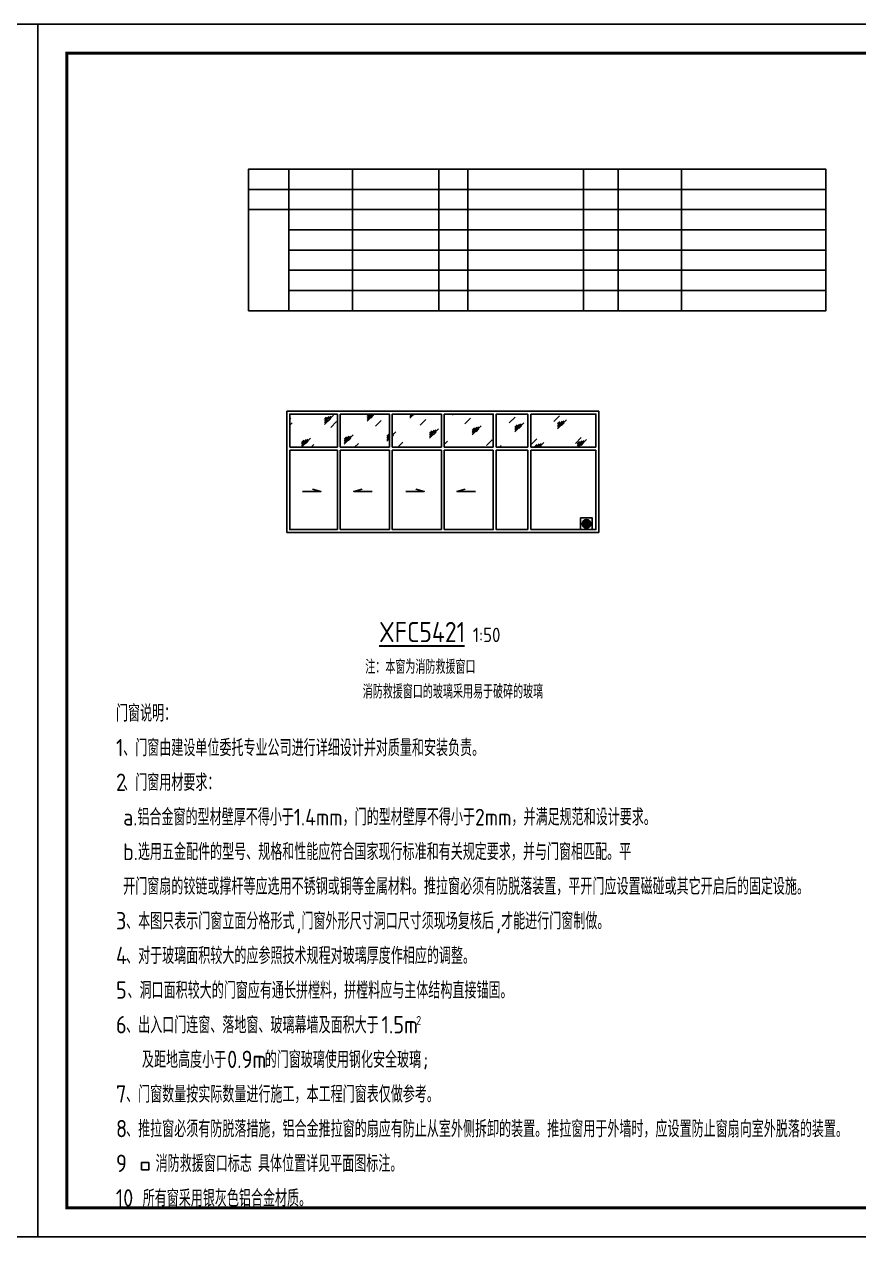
# Model space of a CAD drawing. Extents: x 39560 to 217760, y -140239 to 277665.
# Drawn here: x 157885 to 186784, y -140239 to -98239 of the extents above; entities that cross this region are included whole.
import ezdxf

# ---------------------------------------------------------------- set-up
doc = ezdxf.new("R2010")
doc.units = 0
doc.header["$LTSCALE"] = 1000
doc.header["$MEASUREMENT"] = 0
for name, color, linetype in [('DIM_SYMB', 3, 'Continuous'), ('PUB_HATCH', 8, 'Continuous'), ('PUB_TAB', 7, 'Continuous'), ('PUB_TEXT', 7, 'Continuous'), ('PUB_TITLE', 4, 'Continuous'), ('WINDOW', 4, 'Continuous'), ('WINDOW_TEXT', 7, 'Continuous')]:
    doc.layers.add(name, color=color, linetype=linetype)
doc.styles.get("Standard").update_dxf_attribs({"font": 'gbenor.shx', "bigfont": 'gbcbig.shx'})

# ---------------------------------------------------------------- blocks, each defined once
blk = doc.blocks.new('EWQEQWEQEQWEQWEQWEQE')
at = {"layer": 'PUB_HATCH'}
h = blk.add_hatch(dxfattribs=at)
h.set_pattern_fill('玻璃1', color=256, scale=70, style=0)
h.set_pattern_definition([(45, (429.3, 1553), (-342.92, 342.92), [156.8, -403.2]), (45, (496.5, 1581), (-342.92, 342.92), [67.2, -492.8]), (45, (429.3, 1581), (-342.92, 342.92), [112, -448]), (45, (462.9, 1553), (376.18, -376.18), [140, -420]), (45, (429.3, 1525), (-342.92, 342.92), [224, -336]), (45, (429.3, 1609), (-342.92, 342.92), [56, -504])])
h.paths.add_polyline_path([(1254, 2050), (429, 2050), (429, 1475), (1254, 1475)])
h.paths.add_polyline_path([(1304, 1475), (2154, 1475), (2154, 2050), (1304, 2050)])
h.paths.add_polyline_path([(3054, 1475), (3054, 2050), (2204, 2050), (2204, 1475)])
h.paths.add_polyline_path([(3954, 1475), (3954, 2050), (3104, 2050), (3104, 1475)])
h.paths.add_polyline_path([(4554, 2050), (4004, 2050), (4004, 1475), (4554, 1475)])
h.paths.add_polyline_path([(5729, 1475), (5729, 2050), (4604, 2050), (4604, 1475)])
at = {"layer": 'WINDOW'}
h = blk.add_hatch(color=1, dxfattribs=at)
edge = h.paths.add_edge_path()
edge.add_arc((5566, 150), 75, 0, 360)
at = {"color": 1}
blk.add_lwpolyline([(5466, 250), (5666, 250), (5666, 50), (5466, 50)], close=True, dxfattribs=at)
at = {"layer": 'PUB_HATCH'}
for points in [[(825, 749), (970, 711), (649, 711)], [(1681, 749), (1536, 711), (1857, 711)], [(2613, 749), (2757, 711), (2437, 711)], [(3469, 749), (3324, 711), (3645, 711)]]:
    blk.add_lwpolyline(points, dxfattribs=at)
blk.add_lwpolyline([(5466, 250), (5666, 250), (5666, 50), (5466, 50)], close=True, dxfattribs=at)
at = {"layer": 'WINDOW'}
for p, q in [((1254, 2050), (1254, 1475)), ((1304, 2050), (1304, 1475)), ((3054, 2050), (3054, 1475)), ((3104, 2050), (3104, 1475)), ((4554, 2050), (4554, 1475)), ((4604, 2050), (4604, 1475)), ((1254, 1475), (429, 1475)), ((2154, 1475), (1304, 1475)), ((3054, 1475), (2204, 1475)), ((3954, 1475), (3104, 1475)), ((4004, 1475), (4554, 1475)), ((4604, 1475), (5729, 1475)), ((1254, 1425), (429, 1425)), ((1254, 1425), (1254, 50)), ((2154, 1425), (1304, 1425)), ((1304, 1425), (1304, 50)), ((3054, 1425), (2204, 1425)), ((3054, 1425), (3054, 50)), ((3954, 1425), (3104, 1425)), ((3104, 1425), (3104, 50)), ((4004, 1425), (4554, 1425)), ((4554, 1425), (4554, 50)), ((4604, 1425), (5729, 1425)), ((4604, 1425), (4604, 50))]:
    blk.add_line(p, q, dxfattribs=at)
for points in [[(429, 1475), (429, 2050), (1254, 2050)], [(1304, 2050), (2154, 2050), (2154, 1475)], [(2204, 1475), (2204, 2050), (3054, 2050)], [(3104, 2050), (3954, 2050), (3954, 1475)], [(4554, 2050), (4004, 2050), (4004, 1475)], [(5729, 1475), (5729, 2050), (4604, 2050)], [(1254, 50), (429, 50), (429, 1425)], [(2154, 1425), (2154, 50), (1304, 50)], [(3054, 50), (2204, 50), (2204, 1425)], [(3954, 1425), (3954, 50), (3104, 50)], [(4004, 1425), (4004, 50), (4554, 50)], [(4604, 50), (5729, 50), (5729, 1425)]]:
    blk.add_lwpolyline(points, dxfattribs=at)
at = {"layer": 'WINDOW', "color": 1}
blk.add_circle((5566, 150), 75, dxfattribs=at)
at = {"layer": 'WINDOW_TEXT'}
blk.add_lwpolyline([(379, 2100), (5779, 2100), (5779, 0), (379, 0)], close=True, dxfattribs=at)
blk = doc.blocks.new('EWQEWEQWEWQEWQEWQEWQE')
at = {"layer": 'PUB_HATCH', "color": 1}
blk.add_lwpolyline([(742, -5668), (486, -5668), (486, -5924), (742, -5924)], close=True, dxfattribs=at)
at = {"layer": 'PUB_TEXT'}
for s, height, p in [('门窗说明：', 578.7, (-400, 9600)), ('1', 600, (-400, 8400)), ('、门窗由建设单位委托专业公司进行详细设计并对质量和安装负责。', 578.72, (-150, 8400)), ('2', 600, (-400, 7200)), ('、门窗用材要求：', 578.7, (-150, 7200)), ('a.铝合金窗的型材壁厚不得小于1.4mm，门的型材壁厚不得小于2mm，并满足规范和设计要求。', 578.72, (-150, 6000)), ('b.选用五金配件的型号、规格和性能应符合国家现行标准和有关规定要求，并与门窗相匹配。平', 578.72, (-150, 4800)), ('开门窗扇的铰链或撑杆等应选用不锈钢或铜等金属材料。推拉窗必须有防脱落装置，平开门应设置磁碰或其它开启后的固定设施。', 578.72, (-150, 3600)), ('3', 600, (-400, 2400)), ('、本图只表示门窗立面分格形式', 578.72, (-50, 2400)), ('门窗外形尺寸洞口尺寸须现场复核后', 578.72, (6023, 2400)), ('才能进行门窗制做。', 578.7, (12938, 2400)), (',', 600, (5848, 2400)), (',', 600, (12763, 2400)), ('4', 600, (-400, 1200)), ('、对于玻璃面积较大的应参照技术规程对玻璃厚度作相应的调整。', 578.72, (-50, 1200)), ('5', 600, (-400, 0)), ('、洞口面积较大的门窗应有通长拼樘料，拼樘料应与主体结构直接锚固。', 578.72, (0, 0)), ('6', 600, (-400, -1200)), ('、出入口门连窗、落地窗、玻璃幕墙及面积大于', 578.72, (-50, -1200)), ('1.5m', 600, (8797, -1200)), ('2', 300, (9997, -900)), ('及距地高度小于', 578.7, (500, -2400)), ('0.9m', 600, (3449, -2400)), ('的门窗玻璃使用钢化安全玻璃', 578.72, (4751, -2400)), (';', 600, (10227, -2400)), ('7', 600, (-400, -3600)), ('、门窗数量按实际数量进行施工，本工程门窗表仅做参考。', 578.72, (-50, -3600)), ('8', 600, (-400, -4800)), ('、推拉窗必须有防脱落措施，铝合金推拉窗的扇应有防止从室外侧拆卸的装置。推拉窗用于外墙时，应设置防止窗扇向室外脱落的装置。', 578.72, (-50, -4800)), ('9', 600, (-400, -6000)), ('消防救援窗口标志', 578.7, (973, -6000)), ('具体位置详见平面图标注。', 578.72, (4518, -6000)), ('10', 600, (-407, -7200)), ('所有窗采用银灰色铝合金材质。', 578.72, (525, -7200))]:
    blk.add_text(s, height=height, dxfattribs=at).set_placement(p)

msp = doc.modelspace()

# ---------------------------------------------------------------- linework, layer by layer
at = {"layer": 'DIM_SYMB', "const_width": 70}
msp.add_lwpolyline([(170173.871, -119777.064), (173142.228, -119777.064)], dxfattribs=at)
at = {"layer": 'PUB_TAB'}
msp.add_lwpolyline([(165647.458, -108161.152), (185647.458, -108161.152), (185647.458, -103261.152), (165647.458, -103261.152)], close=True, dxfattribs=at)
for points in [[(167047.458, -103261.152), (167047.458, -108161.152)], [(169247.458, -103261.152), (169247.458, -108161.152)], [(172247.458, -103261.152), (172247.458, -108161.152)], [(173247.458, -103261.152), (173247.458, -108161.152)], [(177247.458, -103261.152), (177247.458, -108161.152)], [(178447.458, -103261.152), (178447.458, -108161.152)], [(180647.458, -103261.152), (180647.458, -108161.152)], [(165647.458, -103961.152), (185647.458, -103961.152)], [(165647.458, -104661.152), (185647.458, -104661.152)], [(167047.458, -104661.152), (185647.458, -104661.152)], [(167047.458, -105361.152), (185647.458, -105361.152)], [(167047.458, -106061.152), (185647.458, -106061.152)], [(167047.458, -106761.152), (185647.458, -106761.152)], [(167047.458, -107461.152), (185647.458, -107461.152)]]:
    msp.add_lwpolyline(points, dxfattribs=at)
at = {"layer": 'PUB_TITLE'}
for points in [[(98959.763, -140239.081), (158359.763, -140239.081), (158359.763, -98239.081), (98959.763, -98239.081)], [(158359.763, -140239.081), (217759.763, -140239.081), (217759.763, -98239.081), (158359.763, -98239.081)]]:
    msp.add_lwpolyline(points, close=True, dxfattribs=at)
at = {"layer": 'PUB_TITLE', "const_width": 100}
msp.add_lwpolyline([(159359.763, -139239.081), (216759.763, -139239.081), (216759.763, -99239.081), (159359.763, -99239.081)], close=True, dxfattribs=at)

# ---------------------------------------------------------------- block references
at = {"xscale": 2, "yscale": 2, "zscale": 2}
msp.add_blockref('EWQEQWEQEQWEQWEQWEQE', (166221.266, -115841.837), dxfattribs=at)
msp.add_blockref('EWQEWEQWEWQEWQEWQEWQE', (161461.103, -131994.4))

# ---------------------------------------------------------------- texts
at = {"layer": 'PUB_TEXT'}
for s, height, p in [('XFC5421', 700, (170173.871, -119642.069)), ('1:50', 500, (173422.228, -119642.069)), ('注：本窗为消防救援窗口', 482.2695, (169692.809, -120740.181))]:
    msp.add_text(s, height=height, dxfattribs=at).set_placement(p)
at = {"layer": 'PUB_TEXT', "color": 0}
msp.add_text('消防救援窗口的玻璃采用易于破碎的玻璃', height=482.2695, dxfattribs=at).set_placement((169604.9, -121595.513))

doc.saveas('drawing.dxf')
